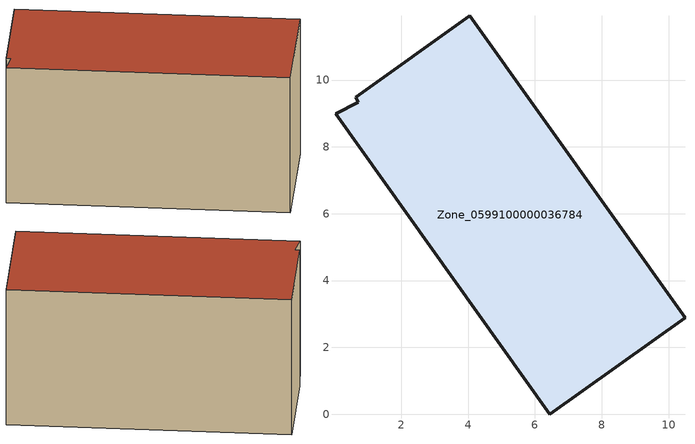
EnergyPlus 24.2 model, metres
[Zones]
Zone_0599100000036784
 floor ground (C_G): 0.03,8.99 0.72,9.33 0.64,9.49 4.04,11.92 10.49,2.89 6.45,0 z0
 wall outside (C_F): 10.49,2.89 4.04,11.92 0.64,9.49 0.72,9.33 0.03,8.99 6.45,0 10.49,2.89 z0:5.89
 roof outside (C_R): 0.72,9.33 0.03,8.99 6.45,0 10.49,2.89 4.04,11.92 0.64,9.49 z5.89
[BUILDING]
Pand.0599100000036784: North Axis=0; Terrain=City; Loads Convergence Tolerance Value=0.04; Temperature Convergence Tolerance Value=0.4; Solar Distribution=FullExterior; Maximum Number of Warmup Days=25; Minimum Number of Warmup Days=1
[Site:Location]
Rotterdam.The.Hague.AP_ZH_NLD Design_Conditions: Latitude=51.96; Longitude=4.45; Time Zone=1; Elevation=-4.5
[SITE:GROUNDTEMPERATURE:BUILDINGSURFACE]
18, 18, 18, 18, 18, 18, 18, 18, 18, 18, 18, 18
[MATERIAL] Thermal Absorptance=0.9; Solar Absorptance=0.7; Visible Absorptance=0.7
Name | Roughness | Thickness | Conductivity | Density | Specific Heat
G.TI.1975-1991 | MediumSmooth | 0.15 | 0.288461 | 540 | 1210
F.TI.1975-1991 | Rough | 0.3 | 0.230769 | 1920 | 840
R.TI.1975-1991 | MediumRough | 0.2 | 0.153846 | 1500 | 1000
[CONSTRUCTION]
C_G: G.TI.1975-1991
C_F: F.TI.1975-1991
C_R: R.TI.1975-1991
[ZONE]
Zone_0599100000036784: Type=1; Multiplier=1; Ceiling Height=Autocalculate; Volume=Autocalculate; Floor Area=autocalculate; Part of Total Floor Area=Yes
[ZONEINFILTRATION:DESIGNFLOWRATE]
Infil_Zone_0599100000036784: Zone or ZoneList or Space or SpaceList=Zone_0599100000036784; Schedule=AlwaysOn; Design Flow Rate Calculation Method=Flow/Area; Flow Rate per Floor Area=0.003; Constant Term Coefficient=1; Temperature Term Coefficient=0; Velocity Term Coefficient=0; Velocity Squared Term Coefficient=0
[HVACTEMPLATE:ZONE:IDEALLOADSAIRSYSTEM]
Zone_0599100000036784: Maximum Heating Supply Air Temperature=50; Minimum Cooling Supply Air Temperature=13; Maximum Heating Supply Air Humidity Ratio=0.0156; Minimum Cooling Supply Air Humidity Ratio=0.0077; Heating Limit=NoLimit; Cooling Limit=NoLimit; Dehumidification Control Type=ConstantSensibleHeatRatio; Cooling Sensible Heat Ratio=0.7; Dehumidification Setpoint=60; Humidification Control Type=None; Humidification Setpoint=30; Outdoor Air Method=None; Outdoor Air Flow Rate per Person=0.00944; Outdoor Air Flow Rate per Zone Floor Area=0; Outdoor Air Flow Rate per Zone=0; Demand Controlled Ventilation Type=None; Outdoor Air Economizer Type=NoEconomizer; Heat Recovery Type=None; Sensible Heat Recovery Effectiveness=0.7; Latent Heat Recovery Effectiveness=0.65
[ZONECONTROL:THERMOSTAT]
ThermostatControl_Zone_0599100000036784: Zone or ZoneList=Zone_0599100000036784; Control Type Schedule=DualSetpointControlType; Control 1=Thermostat_Zone_0599100000036784; Temperature Difference Between Cutout And Setpoint=0
[THERMOSTATSETPOINT:DUALSETPOINT]
Thermostat_Zone_0599100000036784: Heating Setpoint Temperature Schedule=HeatingSetpoint_Zone_0599100000036784; Cooling Setpoint Temperature Schedule=CoolingSetpoint_Zone_0599100000036784
[SCHEDULE:COMPACT]
HeatingSetpoint_Zone_0599100000036784: Through: 12/31, For: AllDays, Until: 24:00, 21
CoolingSetpoint_Zone_0599100000036784: Through: 12/31, For: AllDays, Until: 24:00, 24
DualSetpointControlType: Through: 12/31, For: AllDays, Until: 24:00, 4
AlwaysOn: Through: 12/31, For: AllDays, Until: 24:00, 1
